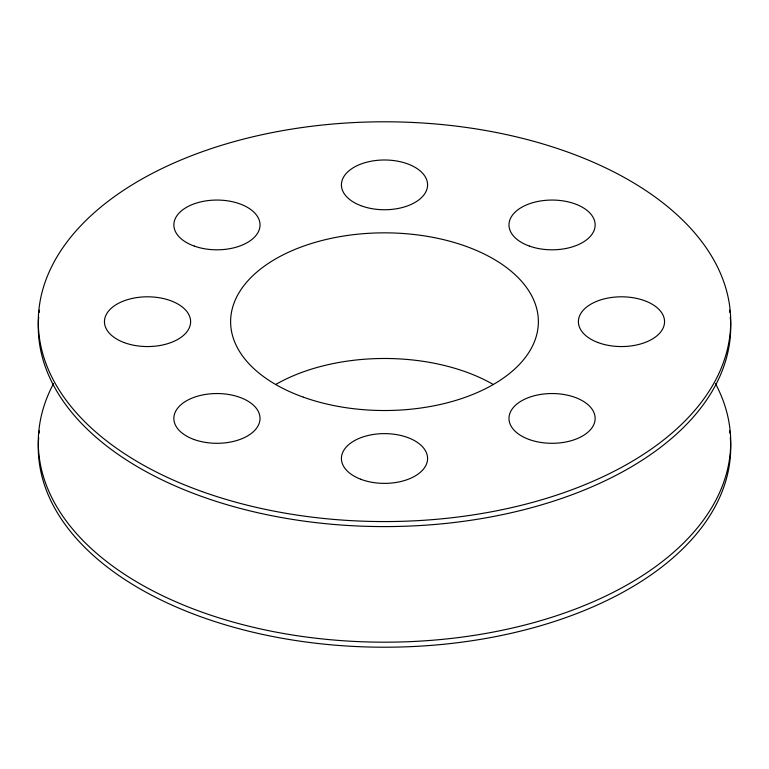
<?xml version="1.0" encoding="UTF-8"?>
<svg xmlns="http://www.w3.org/2000/svg" width="769" height="769" viewBox="0 0 769 769"><rect width="100%" height="100%" fill="white"/><g stroke="black" fill="none" stroke-linecap="round" stroke-linejoin="round"><path stroke-width="1.15" d="M730.31 317.001A346.223 199.892 0 0 1 384.5 526.592A346.223 199.892 0 0 1 38.69 317.001M39.161 312.445A346.223 199.892 0 0 1 39.469 310.167M729.531 310.167A346.223 199.892 0 0 1 729.839 312.445M715.42 383.52A346.223 199.892 0 0 1 384.5 642.182A346.223 199.892 0 0 1 53.58 383.52M730.31 437.619A346.223 199.892 0 0 1 384.5 647.21A346.223 199.892 0 0 1 38.69 437.619M39.161 433.062A346.223 199.892 0 0 1 39.469 430.784M729.531 430.784A346.223 199.892 0 0 1 729.839 433.062M275.696 384.5A153.877 88.839 0 0 1 493.304 384.5M303.419 397.189A153.877 88.839 0 0 0 538.3 324.47A153.877 88.839 0 0 0 311.781 243.388A153.877 88.839 0 0 0 303.419 397.189M202.055 491.564A346.223 199.892 0 0 0 730.55 327.959A346.223 199.892 0 0 0 220.895 145.514A346.223 199.892 0 0 0 202.055 491.564M597.696 342.426A43.083 24.877 0 0 0 664.474 323.201A43.083 24.877 0 0 0 602.242 299.42A43.083 24.877 0 0 0 597.696 342.426M529.428 439.589A43.083 24.877 0 0 0 595.129 419.153A43.083 24.877 0 0 0 531.629 396.516A43.083 24.877 0 0 0 529.428 439.589M360.719 479.241A43.083 24.877 0 0 0 427.506 460.006A43.083 24.877 0 0 0 365.275 436.234A43.083 24.877 0 0 0 360.719 479.241M194.297 439.589A43.083 24.877 0 0 0 260.009 419.153A43.083 24.877 0 0 0 196.508 396.516A43.083 24.877 0 0 0 194.297 439.589M123.751 342.426A43.083 24.877 0 0 0 190.539 323.201A43.083 24.877 0 0 0 128.308 299.42A43.083 24.877 0 0 0 123.751 342.426M194.297 246.099A43.083 24.877 0 0 0 260.009 225.673A43.083 24.877 0 0 0 196.508 203.035A43.083 24.877 0 0 0 194.297 246.099M360.719 205.611A43.083 24.877 0 0 0 427.506 186.386A43.083 24.877 0 0 0 365.275 162.605A43.083 24.877 0 0 0 360.719 205.611M529.428 246.099A43.083 24.877 0 0 0 595.129 225.673A43.083 24.877 0 0 0 531.629 203.035A43.083 24.877 0 0 0 529.428 246.099"/></g></svg>
